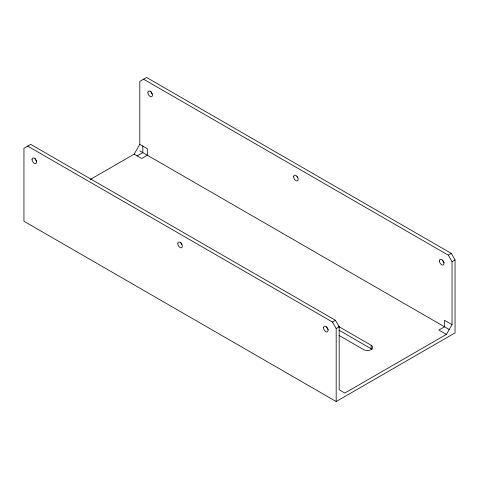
<?xml version="1.0" encoding="UTF-8"?>
<svg xmlns="http://www.w3.org/2000/svg" width="479" height="479" viewBox="0 0 479 479"><rect width="100%" height="100%" fill="white"/><g stroke="black" fill="none" stroke-linecap="round" stroke-linejoin="round"><path stroke-width="0.72" d="M90.178 179.547L134.168 154.148L139.814 144.377L139.814 81.388L146.586 77.478L451.29 253.397L455.05 259.917L455.05 332.887L336.18 401.522L23.95 221.256L23.95 148.28L30.722 144.371L335.426 320.289L339.186 326.81L339.186 389.792L344.832 393.049L446.398 334.408L452.038 324.636L452.038 261.654L448.278 255.139L143.574 79.215M137.006 155.986L142.82 152.627L142.82 145.927M27.71 146.113L332.414 322.032L335.426 320.289M448.278 255.139L451.29 253.397M336.18 401.522L336.18 328.546L339.186 326.81M452.038 261.654L455.05 259.917M139.814 144.377L147.334 148.718L147.334 155.232L141.694 158.489L134.168 154.148M452.038 324.636L444.518 320.295L444.518 326.81L438.872 330.067L446.398 334.408M139.814 150.891L449.218 329.522M338.21 326.241L371.165 345.269A5.323 3.072 0 0 1 371.165 349.61A5.323 3.072 0 0 1 363.639 349.61L339.084 335.438M338.857 330.091L371.165 348.742A5.323 3.072 0 0 1 372.009 349.383M332.414 322.032L336.18 328.546M371.165 345.269L371.165 348.742M328.259 329.528A3.191 1.844 60 0 1 326.66 326.768M181.942 244.799A3.191 1.844 60 0 1 180.894 242.608M36.721 161.213A3.191 1.844 60 0 1 35.123 158.447M444.255 262.749A3.191 1.844 60 0 1 442.566 260.043M297.806 177.907A3.191 1.844 60 0 1 296.98 176.476M152.232 93.974A3.191 1.844 60 0 1 150.921 91.094M147.909 92.83A3.191 1.844 60 0 0 151.472 96.758A3.191 1.844 60 0 0 151.095 92.046A3.191 1.844 60 0 0 147.909 92.83M293.669 176.733A3.191 1.844 60 0 0 297.058 180.942A3.191 1.844 60 0 0 297.058 176.434A3.191 1.844 60 0 0 293.669 176.733M439.441 261.049A3.191 1.844 60 0 0 442.937 265.091A3.191 1.844 60 0 0 442.704 260.45A3.191 1.844 60 0 0 439.441 261.049M32.039 159.465A3.191 1.844 60 0 0 35.422 163.68A3.191 1.844 60 0 0 35.422 159.166A3.191 1.844 60 0 0 32.039 159.465M177.805 243.625A3.191 1.844 60 0 0 181.194 247.841A3.191 1.844 60 0 0 181.194 243.326A3.191 1.844 60 0 0 177.805 243.625M323.576 327.786A3.191 1.844 60 0 0 326.959 331.995A3.191 1.844 60 0 0 326.959 327.48A3.191 1.844 60 0 0 323.576 327.786"/></g></svg>
